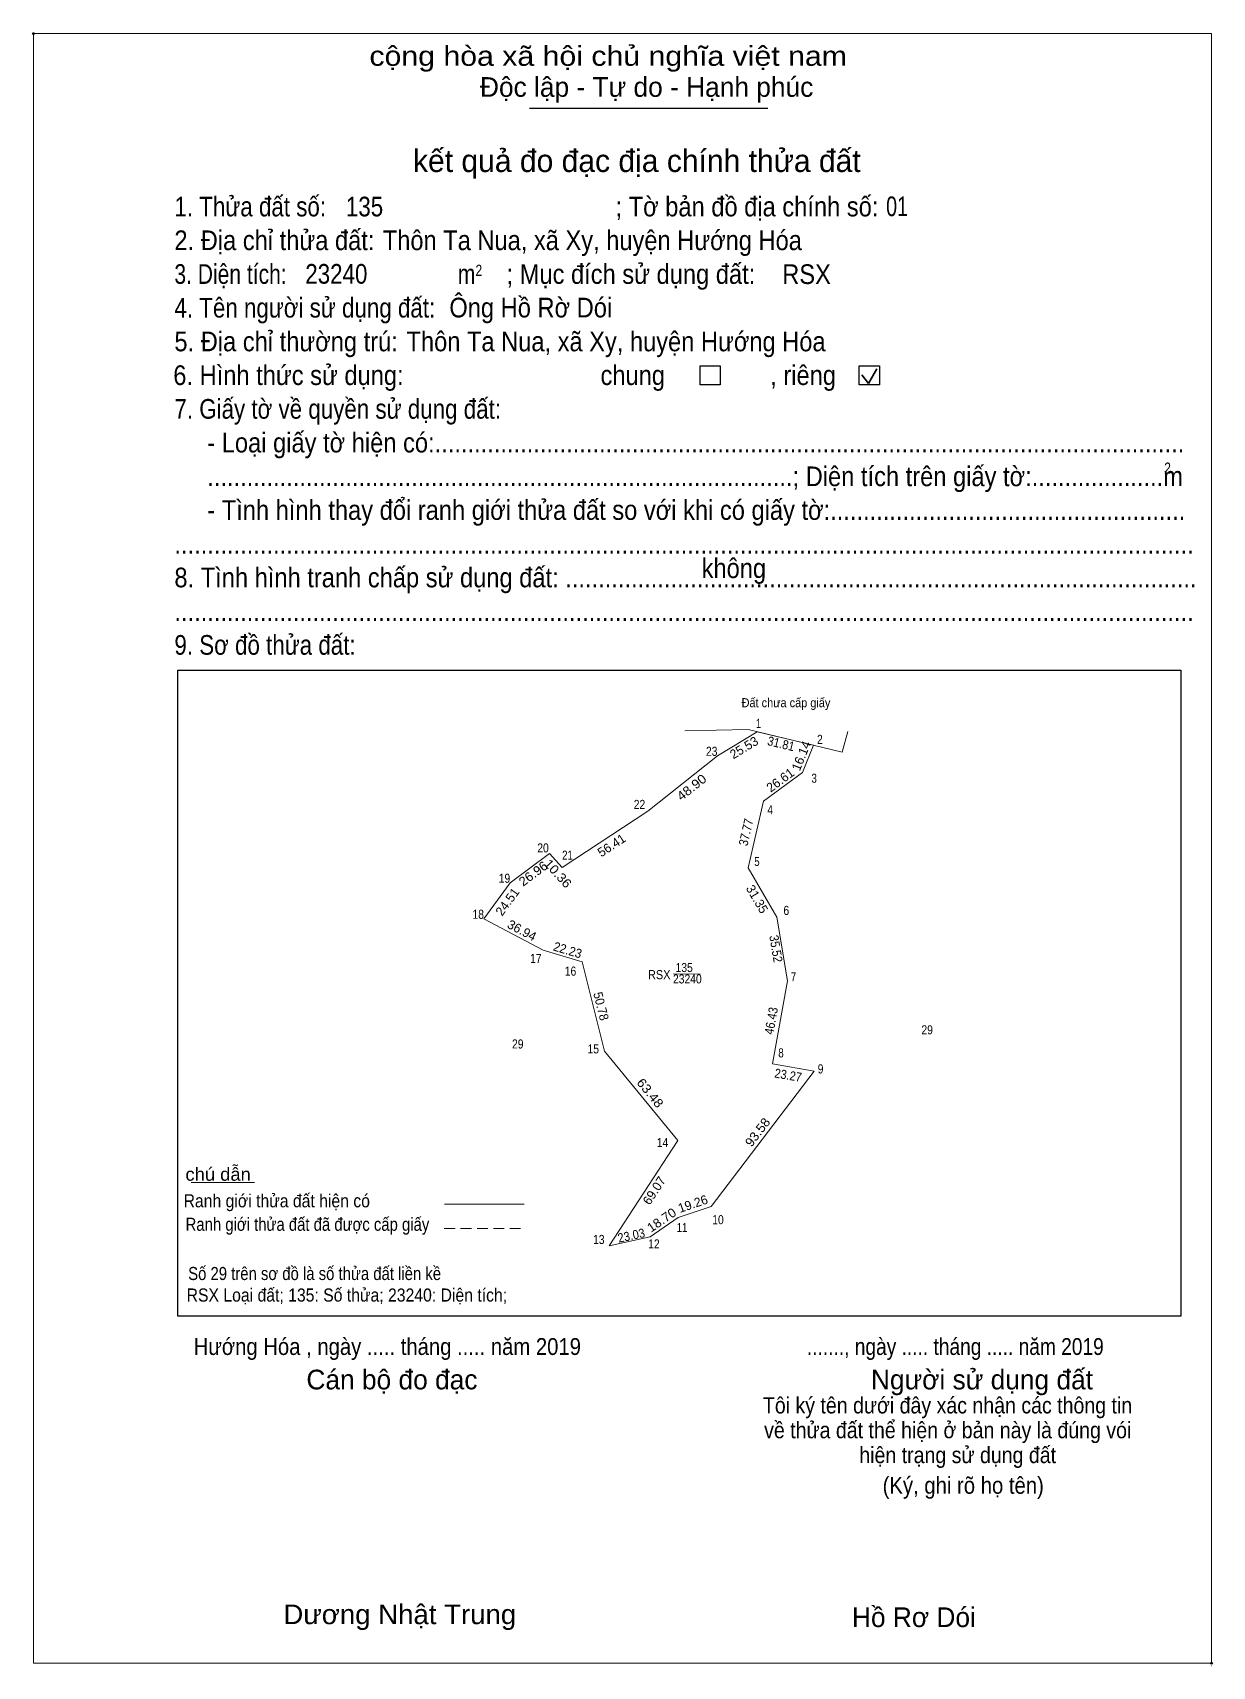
# Model space of a CAD drawing. Header units: metres. Extents: x 549203 to 552789, y 1818269 to 1821872.
# Drawn here: x 549203 to 549852, y 1818487 to 1819385 of the extents above; entities that cross this region are included whole.
import ezdxf
from ezdxf.enums import TextEntityAlignment as Align

# ---------------------------------------------------------------- set-up
doc = ezdxf.new("R2010")
doc.units = ezdxf.units.M
doc.header["$LTSCALE"] = 2
doc.header["$PDMODE"] = 32
doc.header["$PDSIZE"] = 1
doc.linetypes.add('MEDIUM_DASHED', pattern=[4.5, 3, -1.5])
for name, color, linetype, lineweight in [('1', 7, 'Continuous', 13), ('10', 7, 'Continuous', 13), ('17', 7, 'Continuous', 13), ('2', 7, 'Continuous', 25), ('55', 7, 'Continuous', 13), ('6', 7, 'Continuous', 13), ('63', 7, 'Continuous', 13)]:
    doc.layers.add(name, color=color, linetype=linetype, lineweight=lineweight)

msp = doc.modelspace()

# ---------------------------------------------------------------- linework, layer by layer
at = {"layer": '1'}
msp.add_lwpolyline([(549601.25, 1819001.02), (549632.19, 1818993.63), (549626.15, 1818978.66), (549604.71, 1818962.9), (549596.28, 1818926.08), (549612.13, 1818899.03), (549618, 1818864), (549609.76, 1818818.31), (549632.7, 1818814.42), (549575.98, 1818739.99), (549557.74, 1818733.8), (549542.34, 1818723.2), (549519.83, 1818718.34), (549557.56, 1818776.2), (549517.32, 1818825.29), (549504.93, 1818874.54), (549483.62, 1818880.87), (549450.96, 1818898.12), (549465.4, 1818917.93), (549487.03, 1818934.03), (549494, 1818926.37), (549541.15, 1818957.34), (549579.43, 1818987.76)], close=True, dxfattribs=at)
at = {"layer": '10'}
for p, q in [((549561.48, 1819001.55), (549596.37, 1819002.19)), ((549519.83, 1818718.34), (549557.56, 1818776.2))]:
    msp.add_line(p, q, dxfattribs=at)
for points in [[(549651.23, 1819001.23), (549648.08, 1818989.84), (549596.37, 1819002.19)], [(549519.83, 1818718.34), (549542.34, 1818723.2), (549557.74, 1818733.8), (549575.98, 1818739.99), (549632.7, 1818814.42), (549609.76, 1818818.31), (549618, 1818864), (549612.13, 1818899.03), (549596.28, 1818926.08), (549604.71, 1818962.9), (549626.15, 1818978.66)], [(549541.15, 1818957.34), (549494, 1818926.37), (549487.03, 1818934.03), (549465.4, 1818917.93), (549450.96, 1818898.12), (549483.62, 1818880.87), (549504.93, 1818874.54), (549517.32, 1818825.29), (549557.56, 1818776.2)]]:
    msp.add_lwpolyline(points, dxfattribs=at)
at = {"layer": '17'}
msp.add_line((549289.89, 1818753.05), (549324.64, 1818753.05), dxfattribs=at)
at = {"layer": '2'}
for p, q in [((549476.11, 1819343.88), (549607.16, 1819343.88)), ((549282.63, 1819034.8), (549834.33, 1819034.8)), ((549834.33, 1819034.8), (549834.33, 1818679.67))]:
    msp.add_line(p, q, dxfattribs=at)
at = {"layer": '2', "lineweight": 35}
for p, q in [((549658.89, 1819197.38), (549662.58, 1819192.59)), ((549662.58, 1819192.59), (549667.07, 1819200.62))]:
    msp.add_line(p, q, dxfattribs=at)
at = {"layer": '2', "lineweight": 13}
msp.add_lwpolyline([(549203.17, 1819384.98), (549851.2, 1819384.98), (549851.2, 1818488.67), (549203.17, 1818488.67)], close=True, dxfattribs=at)
at = {"layer": '2'}
for points in [[(549569.88, 1819202.17), (549581.01, 1819202.17), (549581.01, 1819191.79), (549569.88, 1819191.79)], [(549657.44, 1819202.17), (549668.57, 1819202.17), (549668.57, 1819191.79), (549657.44, 1819191.79)]]:
    msp.add_lwpolyline(points, close=True, dxfattribs=at)
msp.add_lwpolyline([(549834.33, 1818679.67), (549282.63, 1818679.67), (549282.63, 1819034.8)], dxfattribs=at)
for p in [(549203.17, 1819384.98), (549851.2, 1818488.67)]:
    msp.add_point(p, dxfattribs=at)
at = {"layer": '55'}
for p, q in [((549579.43, 1818987.76), (549601.25, 1819001.02)), ((549626.15, 1818978.66), (549632.19, 1818993.63)), ((549579.43, 1818987.76), (549541.15, 1818957.34))]:
    msp.add_line(p, q, dxfattribs=at)
at = {"layer": '6'}
msp.add_line((549429.19, 1818741.25), (549473.06, 1818741.25), dxfattribs=at)
at = {"layer": '6', "linetype": 'MEDIUM_DASHED'}
msp.add_line((549429.14, 1818727.73), (549473.3, 1818727.73), dxfattribs=at)
at = {"layer": '63'}
msp.add_line((549555.29, 1818867.92), (549569.84, 1818867.68), dxfattribs=at)

# ---------------------------------------------------------------- texts
at = {"layer": '10'}
for s, width, p in [('135', 0.85, (549561.11, 1818868.84)), ('RSX', 0.9, (549547.39, 1818864.92)), ('23240', 0.85, (549562.86, 1818862.58))]:
    msp.add_text(s, height=5, dxfattribs=dict(at, width=width)).set_placement(p, align=Align.CENTER)
at = {"layer": '2'}
for s, height, width, p in [('cộng hòa xã hội chủ nghĩa việt nam', 10.82, 1.15, (549387.95, 1819367.26)), ('1. Thửa đất số:', 10.82, 0.85, (549280.65, 1819284.44)), ('135', 10.82, 0.85, (549374.99, 1819284.44)), ('; Tờ bản đồ địa chính số:', 10.82, 0.9, (549523.34, 1819284.44)), ('01', 10.82, 0.75, (549672.23, 1819284.58)), ('2. Địa chỉ thửa đất:', 10.82, 0.9, (549280.65, 1819265.89)), ('Thôn Ta Nua, xã Xy, huyện Hướng Hóa', 10.81, 0.9, (549395.3, 1819265.89)), ('3. Diện tích:', 10.82, 0.8, (549280.65, 1819247.33)), ('23240', 10.82, 0.85, (549352.65, 1819247.43)), ('; Mục đích sử dụng đất:', 10.82, 0.9, (549463.39, 1819247.33)), ('RSX', 10.81, 0.9, (549615.07, 1819247.26)), ('m', 10.82, 0.8, (549436.58, 1819247.33)), ('2', 6.181, 0.8, (549446.3, 1819251.68)), ('4. Tên người sử dụng đất:', 10.82, 0.85, (549280.65, 1819228.81)), ('Ông Hồ Rờ Dói', 10.82, 0.9, (549431.92, 1819228.88)), ('5. Địa chỉ thường trú:', 10.82, 0.9, (549280.65, 1819210.25)), ('Thôn Ta Nua, xã Xy, huyện Hướng Hóa', 10.81, 0.9, (549408.35, 1819210.25)), ('6. Hình thức sử dụng:', 10.82, 0.9, (549280.03, 1819191.7)), ('chung                , riêng', 10.82, 0.9, (549515.08, 1819191.7)), ('7. Giấy tờ về quyền sử dụng đất:', 10.82, 0.85, (549280.65, 1819173.17)), ('     - Loại giấy tờ hiện có:..................................................................................................................', 10.82, 0.9, (549280.65, 1819154.62)), ('     .........................................................................................; Diện tích trên giấy tờ:....................m', 10.82, 0.9, (549280.65, 1819136.07)), ('2', 6.181, 0.8, (549825.23, 1819142.89)), ('     - Tình hình thay đổi ranh giới thửa đất so với khi có giấy tờ:......................................................', 10.82, 0.9, (549280.65, 1819117.54)), ('...........................................................................................................................................................', 10.82, 0.9, (549280.65, 1819098.99)), ('không', 10.82, 0.9, (549570.71, 1819085.55)), ('8. Tình hình tranh chấp sử dụng đất: ................................................................................................', 10.82, 0.9, (549280.65, 1819080.44)), ('...........................................................................................................................................................', 10.82, 0.9, (549280.65, 1819061.91)), ('9. Sơ đồ thửa đất:', 10.82, 0.85, (549280.65, 1819043.36)), ('Hướng Hóa , ngày ..... tháng ..... năm 2019', 9.264, 0.9, (549291.23, 1818658.25)), ('......., ngày ..... tháng ..... năm 2019', 9.264, 0.85, (549628.65, 1818658.25)), ('(Ký, ghi rõ họ tên)', 9.272, 0.9, (549670.31, 1818581.91)), ('Dương Nhật Trung', 10.81, 1.05, (549340.6, 1818510.2))]:
    msp.add_text(s, height=height, dxfattribs=dict(at, width=width)).set_placement(p)
for s, p in [('Độc lập - Tự do - Hạnh phúc', (549448.77, 1819350.2)), ('Cán bộ đo đạc', (549353.27, 1818639.32)), ('Người sử dụng đất', (549663.88, 1818639.32)), ('Hồ Rơ Dói', (549653.42, 1818508.61))]:
    msp.add_text(s, height=10.82, dxfattribs=at).set_placement(p)
for s, height, p in [('kết quả đo đạc địa chính thửa đất', 12.36, (549535.07, 1819308.85)), ('.', 3.091, (549851.149, 1818487.01))]:
    msp.add_text(s, height=height, dxfattribs=at).set_placement(p, align=Align.CENTER)
at = {"layer": '2', "width": 0.9}
for s, p in [('Tôi ký tên dưới đây xác nhận các thông tin', (549706.015, 1818626.09)), ('về thửa đất thể hiện ở bản này là đúng vói', (549706.115, 1818612.44)), ('hiện trạng sử dụng đất', (549711.595, 1818598.76))]:
    msp.add_text(s, height=8.936, dxfattribs=at).set_placement(p, align=Align.CENTER)
at = {"layer": '6'}
for s, width, p in [('chú dẫn', 1.05, (549286.72, 1818754.06)), ('Ranh giới thửa đất hiện có ', 0.9, (549285.71, 1818739.45)), ('Ranh giới thửa đất đã được cấp giấy', 0.85, (549286.82, 1818726.53)), ('Số 29 trên sơ đồ là số thửa đất liền kề', 0.85, (549288.23, 1818699.46)), ('RSX Loại đất; 135: Số thửa; 23240: Diện tích;', 0.9, (549287.37, 1818687.61))]:
    msp.add_text(s, height=7.2, dxfattribs=dict(at, width=width)).set_placement(p)
at = {"layer": '63'}
for s, width, p in [('Đất chưa cấp giấy', 0.9, (549617.13, 1819014.48)), ('29', 0.85, (549694.8, 1818834.57)), ('29', 0.85, (549469.58, 1818826.8))]:
    msp.add_text(s, height=5, dxfattribs=dict(at, width=width)).set_placement(p, align=Align.CENTER)
for s, width, p in [(' 1', 0.75, (549603.38, 1819003.15)), (' 2', 0.85, (549637.36, 1818994.3)), (' 23', 0.85, (549579.43, 1818987.76)), (' 3', 0.8, (549634.11, 1818972.96)), (' 22', 0.85, (549539.69, 1818958.53)), (' 4', 0.85, (549610.01, 1818955.6)), (' 20', 0.85, (549486.63, 1818934.63)), (' 21', 0.8, (549499.9, 1818930.62)), (' 5', 0.8, (549602.65, 1818927.15)), (' 19', 0.85, (549465.4, 1818917.93)), (' 18', 0.85, (549450.96, 1818898.12)), (' 6', 0.85, (549618.9, 1818900.23)), (' 17', 0.85, (549482.69, 1818873.84)), (' 16', 0.85, (549501.75, 1818866.85)), (' 7', 0.8, (549622.77, 1818863.74)), (' 15', 0.85, (549514.27, 1818824.1)), (' 8', 0.8, (549615.86, 1818821.9)), (' 9', 0.85, (549637.74, 1818813.09)), (' 14', 0.85, (549552.39, 1818772.61)), (' 11', 0.8, (549562.92, 1818725.84)), (' 10', 0.85, (549582.88, 1818730.16)), (' 13', 0.85, (549517.31, 1818719.27)), (' 12', 0.85, (549547.64, 1818716.83))]:
    msp.add_text(s, height=5, dxfattribs=dict(at, width=width)).set_placement(p, align=Align.RIGHT)
for s, rotation, p in [('25.53', 31.287, (549595.347, 1818990.135)), ('16.14', 68.027, (549627.829, 1818986.82)), ('26.61', 36.319, (549615.464, 1818972.4)), ('56.41', 33.299, (549522.533, 1818936.457)), ('31.35', 300.368, (549599.109, 1818907.714)), ('24.51', 53.911, (549465.882, 1818906.042)), ('36.94', 332.158, (549470.712, 1818889.55)), ('69.07', 56.892, (549546.742, 1818747.309)), ('19.26', 18.745, (549566.737, 1818739.035))]:
    msp.add_text(s, height=5, rotation=rotation, dxfattribs=at).set_placement(p, align=Align.CENTER)
for s, rotation, width, p in [('31.81', 346.567, 0.9, (549613.859, 1818992.007)), ('48.90', 38.473, 1.1, (549566.755, 1818968.477)), ('37.77', 77.104, 0.9, (549597.57, 1818945.187)), ('26.96', 36.662, 1.05, (549479.552, 1818920.983)), ('10.36', 312.3, 1.1, (549489.793, 1818921.353)), ('22.23', 343.456, 0.95, (549496.313, 1818878.546)), ('35.52', 279.513, 0.9, (549609.169, 1818881.238)), ('50.78', 284.121, 0.95, (549512.994, 1818849.44)), ('46.43', 79.777, 0.9, (549611.437, 1818841.596)), ('63.48', 309.342, 1.1, (549540.473, 1818800.74)), ('23.27', 350.376, 0.9, (549617.927, 1818809.649)), ('93.58', 52.69, 1.05, (549603.506, 1818779.255)), ('18.70', 34.54, 1.05, (549550.128, 1818730.409)), ('23.03', 12.183, 0.9, (549532.542, 1818721.54))]:
    msp.add_text(s, height=5, rotation=rotation, dxfattribs=dict(at, width=width)).set_placement(p, align=Align.CENTER)

doc.saveas('drawing.dxf')
